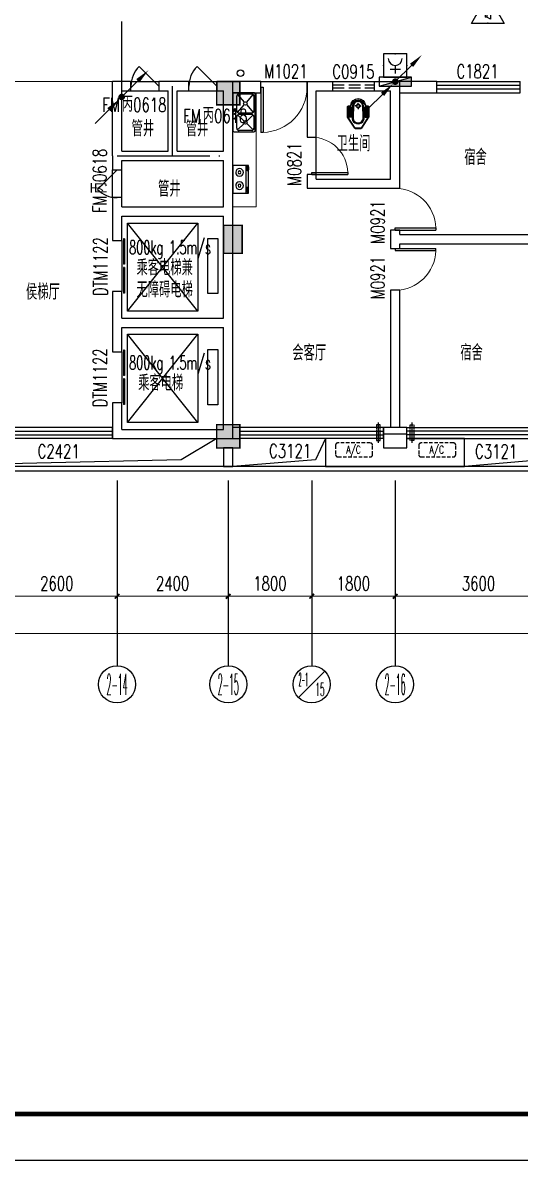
# Model space of a CAD drawing. Extents: x -9422388 to 15610651, y -1992469 to 953794.
# Drawn here: x -2724093 to -2713359, y -458212 to -433678 of the extents above; entities that cross this region are included whole.
import ezdxf
from ezdxf.enums import TextEntityAlignment as Align

# ---------------------------------------------------------------- set-up
doc = ezdxf.new("R2010")
doc.units = 0
doc.header["$LTSCALE"] = 1000
for name, pattern in [('( Hidden )', [0.375, 0.25, -0.125]), ('ACAD_ISO04W100', [30, 24, -3, 0, -3]), ('DASH', [0.35, 0.25, -0.1]), ('DOTE', [2.42, 2, -0.2, 0.02, -0.2])]:
    doc.linetypes.add(name, pattern=pattern)
for name, color, linetype in [('A-DOOR', 141, 'Continuous'), ('A-DOOR-IDEN', 7, 'Continuous'), ('A-ELEV-LIN-0.3', 30, 'Continuous'), ('A-ELEV-LIN-0.4', 40, 'Continuous'), ('A-FLOR-EVTR', 2, 'Continuous'), ('A-FLOR-HVAC', 4, 'Continuous'), ('A-FLOR-OTHER2-ON', 83, 'Continuous'), ('A-SECT-DOOR', 141, 'Continuous'), ('AXIS', 3, 'Continuous'), ('AXIS_TEXT', 7, 'Continuous'), ('C-KZ', 2, 'Continuous'), ('C-Z-HATCH', 253, 'Continuous'), ('COLUMN', 9, 'Continuous'), ('DOTE', 1, 'Continuous'), ('EQUIP-消防', 3, 'Continuous'), ('EQUIP_消火栓', 7, 'Continuous'), ('LWIRE', 4, 'Continuous'), ('PUB_TEXT', 7, 'Continuous'), ('PUB_TITLE', 4, 'Continuous'), ('WALL', 9, 'Continuous'), ('WINDOW', 4, 'Continuous'), ('WINDOW_TEXT', 7, 'Continuous'), ('WIRE-消防广播', 4, 'TG_BC'), ('厨具', 4, 'Continuous'), ('洁具', 253, 'Continuous')]:
    doc.layers.add(name, color=color, linetype=linetype)
doc.layers.add('建筑底图', color=8, linetype='Continuous', lineweight=5)
doc.styles.add('_TCH_AXIS', font='COMPLEX', dxfattribs={"bigfont": 'GBCBIG'})
doc.styles.add('_TCH_DIM', font='SIMPLEX', dxfattribs={"bigfont": 'GBCBIG'})
doc.styles.add('_TCH_DIM_T3', font='SIMPLEX', dxfattribs={"width": 0.705882, "bigfont": 'GBCBIG'})
doc.styles.add('_TCH_WINDOW', font='SIMPLEX', dxfattribs={"height": 3.5, "bigfont": 'GBCBIG'})
doc.styles.add('COMPLEX', font='COMPLEX')
doc.styles.get("Standard").update_dxf_attribs({"font": 'gbenor.shx', "bigfont": 'gbcbig.shx'})
doc.styles.add('TG_LINETYPE', font='SIMPLEX', dxfattribs={"width": 0.8, "height": 3.5, "bigfont": 'HZTXT'})
doc.linetypes.add('TG_BC', pattern='A,2,-0.85,["BC",TG_LINETYPE,S=0.1,R=0,X=-0.65,Y=-0.15],0', length=2.85)
doc.dimstyles.new('_TCH_ARCH&&100', dxfattribs={"dimtxt": 297.5, "dimasz": 100, "dimexe": 250, "dimexo": 300, "dimgap": 126.25, "dimtad": 1, "dimdec": 0, "dimzin": 0, "dimdsep": 46, "dimtxsty": '_TCH_DIM_T3', "dimblk": 'ARCHTICK', "dimcen": 0.09, "dimclrt": 7, "dimazin": 2, "dimtfac": 1, "dimtdec": 0, "dimtix": 1, "dimtmove": 2, "dimatfit": 3, "dimfxl": 0, "dimtolj": 1, "dimtzin": 0, "dimarcsym": 0})

# ---------------------------------------------------------------- blocks, each defined once
blk = doc.blocks.new('$plan$00002871')
at = {"layer": '洁具', "color": 0}
for p, q in [((-15, -490), (-67, -490)), ((0, -475), (0, -423)), ((15, -490), (67, -490)), ((0, -505), (0, -557))]:
    blk.add_line(p, q, dxfattribs=at)
for points in [[(159, -508, -0.88995), (-159, -508, 0.380538), (-179, -491), (-210, -491, -0.414214), (-230, -471), (-230, -258, -0.144595), (-227, -247), (-73, -9, -0.254383), (-56, 0), (56, 0, -0.254383), (73, -9), (227, -247, -0.144595), (230, -258), (230, -471, -0.414214), (210, -491), (179, -491, 0.380538)], [(120, -491), (130, -252, 1.134994), (-130, -252), (-120, -491, 0.992594)], [(105, -490), (115, -251, 1.141146), (-115, -251), (-105, -490, 0.994896)], [(100, -490), (110, -251, 1.143479), (-110, -251), (-100, -490, 0.995777)], [(-149, -264, 1), (-149, -252), (-207, -252, 1), (-207, -264)], [(-148, -287, 1), (-148, -275), (-207, -275, 1), (-207, -287)], [(-147, -307, 1), (-147, -295), (-207, -295, 1), (-207, -307)], [(-146, -330, 1), (-146, -319), (-207, -319, 1), (-207, -330)], [(-146, -352, 1), (-146, -341), (-207, -341, 1), (-207, -352)], [(-145, -376, 1), (-145, -364), (-207, -364, 1), (-207, -376)], [(-144, -399, 1), (-144, -388), (-207, -388, 1), (-207, -399)], [(-143, -423, 1), (-143, -411), (-207, -411, 1), (-207, -423)], [(-141, -444, 1), (-141, -432), (-207, -432, 1), (-207, -444)], [(-141, -464, 1), (-141, -453), (-207, -453, 1), (-207, -464)], [(-149, -263, 1), (-149, -253), (-207, -253, 1), (-207, -263)], [(-148, -286, 1), (-148, -276), (-207, -276, 1), (-207, -286)], [(-147, -306, 1), (-147, -296), (-207, -296, 1), (-207, -306)], [(-146, -329, 1), (-146, -320), (-207, -320, 1), (-207, -329)], [(-146, -351, 1), (-146, -342), (-207, -342, 1), (-207, -351)], [(-145, -375, 1), (-145, -365), (-207, -365, 1), (-207, -375)], [(-144, -398, 1), (-144, -389), (-207, -389, 1), (-207, -398)], [(-143, -422, 1), (-143, -412), (-207, -412, 1), (-207, -422)], [(-141, -443, 1), (-141, -433), (-207, -433, 1), (-207, -443)], [(-141, -463, 1), (-141, -454), (-207, -454, 1), (-207, -463)], [(141, -444, -1), (141, -432), (207, -432, -1), (207, -444)], [(141, -464, -1), (141, -453), (207, -453, -1), (207, -464)], [(141, -443, -1), (141, -433), (207, -433, -1), (207, -443)], [(141, -463, -1), (141, -454), (207, -454, -1), (207, -463)], [(143, -423, -1), (143, -411), (207, -411, -1), (207, -423)], [(144, -399, -1), (144, -388), (207, -388, -1), (207, -399)], [(143, -422, -1), (143, -412), (207, -412, -1), (207, -422)], [(145, -376, -1), (145, -364), (207, -364, -1), (207, -376)], [(144, -398, -1), (144, -389), (207, -389, -1), (207, -398)], [(146, -352, -1), (146, -341), (207, -341, -1), (207, -352)], [(145, -375, -1), (145, -365), (207, -365, -1), (207, -375)], [(146, -330, -1), (146, -319), (207, -319, -1), (207, -330)], [(146, -351, -1), (146, -342), (207, -342, -1), (207, -351)], [(148, -287, -1), (148, -275), (207, -275, -1), (207, -287)], [(147, -307, -1), (147, -295), (207, -295, -1), (207, -307)], [(146, -329, -1), (146, -320), (207, -320, -1), (207, -329)], [(148, -286, -1), (148, -276), (207, -276, -1), (207, -286)], [(147, -306, -1), (147, -296), (207, -296, -1), (207, -306)], [(149, -264, -1), (149, -252), (207, -252, -1), (207, -264)], [(149, -263, -1), (149, -253), (207, -253, -1), (207, -263)]]:
    blk.add_lwpolyline(points, format="xyb", close=True, dxfattribs=at)
blk.add_lwpolyline([(-149, -507, 0.380538), (-179, -481), (-210, -481, -0.414214), (-220, -471), (-220, -258, -0.144595), (-218, -253), (-64, -15, -0.254383), (-56, -10), (56, -10, -0.254383), (64, -15), (218, -253, -0.144595), (220, -258), (220, -471, -0.414214), (210, -481), (179, -481, 0.380538), (149, -507, 0.380538)], format="xyb", dxfattribs=at)
for radius in [40, 31.7]:
    blk.add_circle((0, -490), radius, dxfattribs=at)
blk.add_arc((0, -490), 150, 186.665, 353.335, dxfattribs=at)
blk = doc.blocks.new('KTWJ1')
at = {"layer": 'A-FLOR-HVAC', "color": 0, "linetype": '( Hidden )', "ltscale": 0.3}
blk.add_lwpolyline([(152982, -14209, 0.414214), (153032, -14259), (153732, -14259, 0.414214), (153782, -14209), (153782, -14009, 0.414214), (153732, -13959), (153032, -13959, 0.414214), (152982, -14009)], format="xyb", close=True, dxfattribs=at)
at = {"layer": 'A-FLOR-HVAC', "color": 0, "style": '_TCH_WINDOW', "width": 0.705882}
blk.add_text('A/C', height=170, dxfattribs=at).set_placement((153214, -14188))
blk = doc.blocks.new('KTB')
at = {"layer": 'A-SECT-DOOR', "color": 0}
blk.add_lwpolyline([(1055819, -403775), (1054569, -403775), (1054569, -404375), (1057569, -404375), (1057569, -403775), (1056319, -403775)], dxfattribs=at)
at = {"layer": 'A-FLOR-HVAC', "color": 8}
for p in [(901802, -389909), (903596, -389909)]:
    blk.add_blockref('KTWJ1', p, dxfattribs=at)
blk = doc.blocks.new('宿舍楼柱网1')
at = {"layer": 'C-Z-HATCH'}
h = blk.add_hatch(color=0, dxfattribs=at)
h.dxf.hatch_style = 1
h.paths.add_polyline_path([(639508, 145126), (640008, 145126), (640008, 144626), (639508, 144626)])
h = blk.add_hatch(color=0, dxfattribs=at)
h.dxf.hatch_style = 1
h.paths.add_polyline_path([(639658, 142026), (640058, 142026), (640058, 141426), (639658, 141426)])
h = blk.add_hatch(color=0, dxfattribs=at)
h.dxf.hatch_style = 1
h.paths.add_polyline_path([(639508, 137726), (640008, 137726), (640008, 137226), (639508, 137226)])
at = {"layer": 'C-KZ', "color": 0, "const_width": 30}
for points in [[(639508, 145126), (640008, 145126), (640008, 144626), (639508, 144626)], [(639658, 142026), (640058, 142026), (640058, 141426), (639658, 141426)], [(639508, 137726), (640008, 137726), (640008, 137226), (639508, 137226)]]:
    blk.add_lwpolyline(points, close=True, dxfattribs=at)
blk = doc.blocks.new('A$C0CF77FE4')
at = {"layer": 'A-FLOR-OTHER2-ON', "color": 0, "linetype": 'ACAD_ISO04W100', "ltscale": 5}
blk.add_line((40, 440), (40, 0), dxfattribs=at)
at = {"layer": 'A-FLOR-OTHER2-ON', "color": 0, "linetype": 'DASH', "ltscale": 0.1}
blk.add_lwpolyline([(0, 390), (80, 390), (80, 50), (0, 50)], close=True, dxfattribs=at)
blk = doc.blocks.new('_ArchTick')
at = {"color": 0, "linetype": 'ByBlock', "const_width": 0.4}
blk.add_lwpolyline([(-0.5, -0.5), (0.5, 0.5)], dxfattribs=at)
blk = doc.blocks.new('*D819')
at = {"layer": 'AXIS', "color": 0, "lineweight": -2, "transparency": 16777216}
for p, q in [((1755830, -404975), (1755830, -408225)), ((1822630, -404975), (1822630, -408225)), ((1755830, -407975), (1822630, -407975))]:
    blk.add_line(p, q, dxfattribs=at)
at = {"layer": 'Defpoints', "color": 0, "transparency": 16777216}
for p in [(1755830, -404675), (1822630, -404675), (1822630, -407975)]:
    blk.add_point(p, dxfattribs=at)
at = {"layer": 'AXIS', "color": 0, "lineweight": -2, "transparency": 16777216, "xscale": 100, "yscale": 100, "zscale": 100, "rotation": 180}
blk.add_blockref('_ArchTick', (1755830, -407975), dxfattribs=at)
at = {"layer": 'AXIS', "color": 0, "lineweight": -2, "transparency": 16777216, "xscale": 100, "yscale": 100, "zscale": 100}
blk.add_blockref('_ArchTick', (1822630, -407975), dxfattribs=at)
at = {"layer": 'AXIS', "color": 7, "transparency": 16777216, "insert": (1789230, -407700), "char_height": 297.5, "attachment_point": 5, "style": '_TCH_DIM_T3'}
blk.add_mtext('\\A1;66800', dxfattribs=at)
blk = doc.blocks.new('*D832')
at = {"layer": 'AXIS', "color": 0, "lineweight": -2, "transparency": 16777216}
for p, q in [((1802330, -404975), (1802330, -407425)), ((1804930, -404975), (1804930, -407425)), ((1802330, -407175), (1804930, -407175))]:
    blk.add_line(p, q, dxfattribs=at)
at = {"layer": 'Defpoints', "color": 0, "transparency": 16777216}
for p in [(1802330, -404675), (1804930, -404675), (1804930, -407175)]:
    blk.add_point(p, dxfattribs=at)
at = {"layer": 'AXIS', "color": 0, "lineweight": -2, "transparency": 16777216, "xscale": 100, "yscale": 100, "zscale": 100, "rotation": 180}
blk.add_blockref('_ArchTick', (1802330, -407175), dxfattribs=at)
at = {"layer": 'AXIS', "color": 0, "lineweight": -2, "transparency": 16777216, "xscale": 100, "yscale": 100, "zscale": 100}
blk.add_blockref('_ArchTick', (1804930, -407175), dxfattribs=at)
at = {"layer": 'AXIS', "color": 7, "transparency": 16777216, "insert": (1803630, -406900), "char_height": 297.5, "attachment_point": 5, "style": '_TCH_DIM_T3'}
blk.add_mtext('\\A1;2600', dxfattribs=at)
blk = doc.blocks.new('*D833')
at = {"layer": 'AXIS', "color": 0, "lineweight": -2, "transparency": 16777216}
for p, q in [((1804930, -404975), (1804930, -407425)), ((1807330, -404975), (1807330, -407425)), ((1804930, -407175), (1807330, -407175))]:
    blk.add_line(p, q, dxfattribs=at)
at = {"layer": 'Defpoints', "color": 0, "transparency": 16777216}
for p in [(1804930, -404675), (1807330, -404675), (1807330, -407175)]:
    blk.add_point(p, dxfattribs=at)
at = {"layer": 'AXIS', "color": 0, "lineweight": -2, "transparency": 16777216, "xscale": 100, "yscale": 100, "zscale": 100, "rotation": 180}
blk.add_blockref('_ArchTick', (1804930, -407175), dxfattribs=at)
at = {"layer": 'AXIS', "color": 0, "lineweight": -2, "transparency": 16777216, "xscale": 100, "yscale": 100, "zscale": 100}
blk.add_blockref('_ArchTick', (1807330, -407175), dxfattribs=at)
at = {"layer": 'AXIS', "color": 7, "transparency": 16777216, "insert": (1806130, -406900), "char_height": 297.5, "attachment_point": 5, "style": '_TCH_DIM_T3'}
blk.add_mtext('\\A1;2400', dxfattribs=at)
blk = doc.blocks.new('*D834')
at = {"layer": 'AXIS', "color": 0, "lineweight": -2, "transparency": 16777216}
for p, q in [((1807330, -404975), (1807330, -407425)), ((1809130, -404975), (1809130, -407425)), ((1807330, -407175), (1809130, -407175))]:
    blk.add_line(p, q, dxfattribs=at)
at = {"layer": 'Defpoints', "color": 0, "transparency": 16777216}
for p in [(1807330, -404675), (1809130, -404675), (1809130, -407175)]:
    blk.add_point(p, dxfattribs=at)
at = {"layer": 'AXIS', "color": 0, "lineweight": -2, "transparency": 16777216, "xscale": 100, "yscale": 100, "zscale": 100, "rotation": 180}
blk.add_blockref('_ArchTick', (1807330, -407175), dxfattribs=at)
at = {"layer": 'AXIS', "color": 0, "lineweight": -2, "transparency": 16777216, "xscale": 100, "yscale": 100, "zscale": 100}
blk.add_blockref('_ArchTick', (1809130, -407175), dxfattribs=at)
at = {"layer": 'AXIS', "color": 7, "transparency": 16777216, "insert": (1808230, -406900), "char_height": 297.5, "attachment_point": 5, "style": '_TCH_DIM_T3'}
blk.add_mtext('\\A1;1800', dxfattribs=at)
blk = doc.blocks.new('*D835')
at = {"layer": 'AXIS', "color": 0, "lineweight": -2, "transparency": 16777216}
for p, q in [((1809130, -404975), (1809130, -407425)), ((1810930, -404975), (1810930, -407425)), ((1809130, -407175), (1810930, -407175))]:
    blk.add_line(p, q, dxfattribs=at)
at = {"layer": 'Defpoints', "color": 0, "transparency": 16777216}
for p in [(1809130, -404675), (1810930, -404675), (1810930, -407175)]:
    blk.add_point(p, dxfattribs=at)
at = {"layer": 'AXIS', "color": 0, "lineweight": -2, "transparency": 16777216, "xscale": 100, "yscale": 100, "zscale": 100, "rotation": 180}
blk.add_blockref('_ArchTick', (1809130, -407175), dxfattribs=at)
at = {"layer": 'AXIS', "color": 0, "lineweight": -2, "transparency": 16777216, "xscale": 100, "yscale": 100, "zscale": 100}
blk.add_blockref('_ArchTick', (1810930, -407175), dxfattribs=at)
at = {"layer": 'AXIS', "color": 7, "transparency": 16777216, "insert": (1810030, -406900), "char_height": 297.5, "attachment_point": 5, "style": '_TCH_DIM_T3'}
blk.add_mtext('\\A1;1800', dxfattribs=at)
blk = doc.blocks.new('*D836')
at = {"layer": 'AXIS', "color": 0, "lineweight": -2, "transparency": 16777216}
for p, q in [((1810930, -404975), (1810930, -407425)), ((1814530, -404975), (1814530, -407425)), ((1810930, -407175), (1814530, -407175))]:
    blk.add_line(p, q, dxfattribs=at)
at = {"layer": 'Defpoints', "color": 0, "transparency": 16777216}
for p in [(1810930, -404675), (1814530, -404675), (1814530, -407175)]:
    blk.add_point(p, dxfattribs=at)
at = {"layer": 'AXIS', "color": 0, "lineweight": -2, "transparency": 16777216, "xscale": 100, "yscale": 100, "zscale": 100, "rotation": 180}
blk.add_blockref('_ArchTick', (1810930, -407175), dxfattribs=at)
at = {"layer": 'AXIS', "color": 0, "lineweight": -2, "transparency": 16777216, "xscale": 100, "yscale": 100, "zscale": 100}
blk.add_blockref('_ArchTick', (1814530, -407175), dxfattribs=at)
at = {"layer": 'AXIS', "color": 7, "transparency": 16777216, "insert": (1812730, -406900), "char_height": 297.5, "attachment_point": 5, "style": '_TCH_DIM_T3'}
blk.add_mtext('\\A1;3600', dxfattribs=at)
blk = doc.blocks.new('$DorLib2D$00000001')
at = {"color": 0}
for p, q in [((0.45, 0.975), (0.5, 0.975)), ((0.45, 0), (0.45, 0.975)), ((0.5, 0), (0.5, 0.975)), ((0.5, 0), (0.45, 0))]:
    blk.add_line(p, q, dxfattribs=at)
at = {"color": 0, "lineweight": 13}
blk.add_arc((0.475, 0), 0.975, 91.4693, 180, dxfattribs=at)
blk = doc.blocks.new('$plan$00002777')
at = {"layer": '厨具', "color": 0}
for p, q in [((-300, -284), (300, -284)), ((-267, -307), (-267, -318)), ((-257, -316), (-257, -333)), ((-192, -316), (-257, -316)), ((-257, -333), (-192, -333)), ((-192, -333), (-192, -316)), ((-176, -308), (-176, -318)), ((192, -308), (192, -318)), ((208, -316), (273, -316)), ((208, -333), (208, -316)), ((273, -333), (208, -333)), ((273, -316), (273, -333)), ((284, -307), (284, -318))]:
    blk.add_line(p, q, dxfattribs=at)
blk.add_lwpolyline([(300, 0), (-300, 0), (-300, -340), (300, -340)], close=True, dxfattribs=at)
for points in [[(-176, -308, 0.259034), (-178, -304, 0.076276), (-189, -299, 0.036515), (-203, -297, 0.026615), (-221, -296, 0.026615), (-240, -297, 0.036515), (-254, -299, 0.076276), (-265, -304, 0.259034), (-267, -308, 0.078462), (-267, -309, 0.056762)], [(-176, -318, 0.259034), (-178, -315, 0.076276), (-189, -310, 0.036515), (-203, -307, 0.026615), (-221, -306, 0.026615), (-240, -307, 0.036515), (-254, -310, 0.076276), (-265, -315, 0.259034), (-267, -318, 0.259034), (-265, -322, 0.056762), (-257, -326, 0.036515)], [(-192, -327, 0.008736), (-189, -327, 0.076276), (-178, -322, 0.259034), (-176, -318, 0.259034)], [(192, -308, -0.259034), (194, -304, -0.076276), (205, -299, -0.036515), (219, -297, -0.026615), (238, -296, -0.026615), (257, -297, -0.036515), (270, -299, -0.076276), (282, -304, -0.259034), (284, -308, -0.078462), (283, -309, -0.056762)], [(192, -318, -0.259034), (194, -315, -0.076276), (205, -310, -0.036515), (219, -307, -0.026615), (238, -306, -0.026615), (257, -307, -0.036515), (270, -310, -0.076276), (282, -315, -0.259034), (284, -318, -0.259034), (282, -322, -0.056762), (273, -326, -0.036515)], [(208, -327, -0.008736), (205, -327, -0.076276), (194, -322, -0.259034), (192, -318, -0.259034)]]:
    blk.add_lwpolyline(points, format="xyb", dxfattribs=at)
for centre, radius, start, end in [((-135, -143), 82.5, 0.964, 0), ((-135, -143), 31.6, 0.6532, 0), ((151, -143), 82.5, 180, 179.036), ((151, -143), 31.6, 180, 179.3468)]:
    blk.add_arc(centre, radius, start, end, dxfattribs=at)
blk = doc.blocks.new('$plan$00002763')
at = {"layer": '洁具', "color": 0}
for p, q in [((-395, -405), (-395, -132)), ((-381, -98), (-246, -241)), ((-345, -82), (-95, -82)), ((-59, -98), (-194, -241)), ((-45, -132), (-45, -405)), ((-20, -405), (-20, -132)), ((-6, -98), (161, -241)), ((30, -82), (345, -82)), ((381, -98), (214, -241)), ((395, -132), (395, -405)), ((-246, -297), (-381, -440)), ((-95, -455), (-345, -455)), ((-194, -297), (-59, -440)), ((161, -297), (-6, -440)), ((345, -455), (30, -455)), ((214, -297), (381, -440))]:
    blk.add_line(p, q, dxfattribs=at)
blk.add_lwpolyline([(-420, -25), (-420, -455, 0.200464), (-413, -473, 0.197353), (-395, -480), (395, -480, 0.19737), (413, -473, 0.200447), (420, -455), (420, -25, 0.200464), (413, -7, 0.197353), (395, 0), (-395, 0, 0.19737), (-413, -7, 0.200447), (-420, -25)], format="xyb", close=True, dxfattribs=at)
for centre, major_axis, start_param, end_param in [((-345, -132), (-50, 0), -1.570796, 0), ((-220, -269), (-38.6, 0), 3.141593, 9.424778), ((-136, -48), (-14.2, 0), 3.141593, 9.424778), ((-95, -132), (-50, 0), 3.141593, 4.712389), ((-36, -48), (-15.1, 0), 3.141593, 9.424778), ((30, -132), (-50, 0), -1.570796, 0), ((64, -48), (-14.2, 0), 3.141593, 9.424778), ((188, -269), (-38.6, 0), 3.141593, 9.424778), ((345, -132), (-50, 0), 3.141593, 4.712389), ((-345, -405), (50, 0), 3.141593, 4.712389), ((-95, -405), (50, 0), 4.712389, 6.283185), ((30, -405), (50, 0), 3.141593, 4.712389), ((345, -405), (50, 0), 4.712389, 6.283185)]:
    blk.add_ellipse(centre, major_axis=major_axis, ratio=0.9938, start_param=start_param, end_param=end_param, dxfattribs=at)
blk = doc.blocks.new('$DORLIB2D$00000127')
at = {"color": 0}
for points in [[(-0.533, 0.795), (-0.533, 0.69)], [(-0.033, 0.795), (-0.533, 0.795)], [(-0.033, 0.69), (-0.533, 0.69)], [(-0.033, 0.795), (-0.033, 0.69)], [(0.533, 0.795), (0.033, 0.795)], [(0.033, 0.795), (0.033, 0.69)], [(0.533, 0.69), (0.033, 0.69)], [(0.533, 0.795), (0.533, 0.69)], [(0.5, 0.5), (-0.5, 0.5)]]:
    blk.add_lwpolyline(points, dxfattribs=at)
blk = doc.blocks.new('$TCHSYS$WIN2D')
at = {"color": 0}
for p, q in [((-0.5, 0.5), (0.5, 0.5)), ((-0.5, 0.5), (-0.5, -0.5)), ((0.5, 0.5), (0.5, -0.5)), ((0.5, 0.1667), (-0.5, 0.1667)), ((0.5, -0.1667), (-0.5, -0.1667)), ((-0.5, -0.5), (0.5, -0.5))]:
    blk.add_line(p, q, dxfattribs=at)
blk = doc.blocks.new('$WINLIB2D$00000001')
at = {"color": 0}
for points in [[(-0.5, 0.5), (-0.5, -0.5)], [(-0.5, 0.5), (0.5, 0.5)], [(0.5, -0.5), (0.5, 0.5)], [(0.5, 0.167), (-0.5, 0.167)], [(0.5, -0.167), (-0.5, -0.167)], [(-0.5, -0.5), (0.5, -0.5)]]:
    blk.add_lwpolyline(points, dxfattribs=at)
blk = doc.blocks.new('$DorLib2D$00000114')
at = {"color": 0}
blk.add_line((0.5, 0), (-0.207, 0.707), dxfattribs=at)
blk.add_arc((0.5, 0), 1, 135, 180, dxfattribs=at)
blk = doc.blocks.new('_AXISO')
at = {"color": 0}
blk.add_circle((0, 0), 0.5, dxfattribs=at)
at = {"layer": 'AXIS_TEXT', "color": 0, "style": 'COMPLEX', "width": 1.041667}
blk.add_attdef('A', text='', height=0.56, dxfattribs=at).set_placement((-0.25, -0.28), (0.25, -0.28), align=Align.FIT)
blk = doc.blocks.new('$equip$00002656')
for p, q in [((-0.5, 1), (-0.5, 0)), ((0.5, 1), (-0.5, 1)), ((0.5, 0), (0.5, 1)), ((0, 0.5), (0, 0.15)), ((-0.5, 0), (0.5, 0)), ((-0.219, 0.331), (0.222, 0.331))]:
    blk.add_line(p, q)
at = {"const_width": 0.04}
blk.add_lwpolyline([(-0.5, 1), (0.5, 1), (0.5, 0), (-0.5, 0), (-0.5, 1), (0.5, 1)], dxfattribs=at)
blk.add_arc((0, 0.8), 0.3, 180, 0)
for p in [(0, 1), (-0.5, 0.5), (0.5, 0.5), (0, 0)]:
    blk.add_point(p)
at = {"color": 7, "flags": 1}
for tag, height, p in [('B', 0.4, (0.762, 0.292)), ('A', 0.00002, (0, 0))]:
    blk.add_attdef(tag, text='', height=height, dxfattribs=at).set_placement(p, align=Align.MIDDLE_CENTER)
blk = doc.blocks.new('$TelecSys$00000079')
for p, q in [((0.7, 0.7), (0, 0)), ((0.104, 0.104), (0.104, 0.104)), ((-0.104, -0.104), (-0.104, -0.104))]:
    blk.add_line(p, q)
at = {"const_width": 0.142}
blk.add_lwpolyline([(-0.071, 0, 1), (0.071, 0, 1)], format="xyb", close=True, dxfattribs=at)
blk.add_solid([(0.63, 0.77), (0.77, 0.63), (1.15, 1.15)])
at = {"width": 0.8, "flags": 9}
blk.add_attdef('A', (0, 0), '', height=0.00002, dxfattribs=at)
blk = doc.blocks.new('$TelecSys$00000081')
for p, q in [((0.104, 0.104), (0.104, 0.104)), ((-0.104, -0.104), (-0.104, -0.104)), ((-1.15, -1.15), (-0.55, -0.55))]:
    blk.add_line(p, q)
at = {"const_width": 0.142}
blk.add_lwpolyline([(0.071, 0, 1), (-0.071, 0, 1)], format="xyb", close=True, dxfattribs=at)
blk.add_solid([(-0.62, -0.48), (-0.48, -0.62), (-0.1, -0.1)])
at = {"width": 0.8, "flags": 9}
blk.add_attdef('A', (0, 0), '', height=0.00002, rotation=180, dxfattribs=at)
blk = doc.blocks.new('$equip$00002677')
for p, q in [((-0.3, 0.699), (-0.703, 0)), ((0.3, 0.699), (-0.3, 0.699)), ((-0.036, 0.421), (0.118, 0.503)), ((0.118, 0.503), (0.118, 0.173)), ((0.703, 0), (0.3, 0.699)), ((-0.703, 0), (0.703, 0)), ((-0.117, 0.421), (-0.117, 0.26)), ((-0.117, 0.421), (-0.036, 0.421)), ((-0.036, 0.26), (-0.117, 0.26)), ((-0.036, 0.421), (-0.036, 0.26)), ((0.118, 0.173), (-0.036, 0.26))]:
    blk.add_line(p, q)
at = {"const_width": 0.04}
blk.add_lwpolyline([(-0.3, 0.699), (0.3, 0.699), (0.703, 0), (-0.703, 0), (-0.3, 0.699), (0.3, 0.699)], dxfattribs=at)
blk.add_lwpolyline([(-0.3, 0.699), (0.3, 0.699), (0.703, 0), (-0.703, 0), (-0.3, 0.699), (0.3, 0.699)], dxfattribs=at)
for p in [(0, 0.699), (-0.501, 0.349), (0, 0), (0.502, 0.349)]:
    blk.add_point(p)
at = {"color": 7, "flags": 1}
for tag, height, p in [('B', 0.4, (0.961, 0.299)), ('A', 0.00002, (0, 0))]:
    blk.add_attdef(tag, text='', height=height, dxfattribs=at).set_placement(p, align=Align.MIDDLE_CENTER)
blk = doc.blocks.new('$TwtSys$00000434')
at = {"color": 0}
for p, q in [((-0.5, 0.5), (-0.5, -0.5)), ((-0.5, -0.5), (0.5, 0.5)), ((0.5, 0.5), (-0.5, 0.5)), ((0.5, -0.5), (0.5, 0.5)), ((-0.5, -0.5), (0.5, -0.5))]:
    blk.add_line(p, q, dxfattribs=at)
blk.add_solid([(0.5, -0.5), (0.5, 0.5), (-0.5, -0.5)], dxfattribs=at)
blk = doc.blocks.new('3333')
at = {"color": 8}
blk.add_lwpolyline([(1799230.2, -396074.7), (1804830.2, -396074.7)], dxfattribs=at)
blk.add_lwpolyline([(1807430.2, -396314.7), (1807930.2, -396314.7), (1807930.2, -398774.7), (1807430.2, -398774.7)], close=True, dxfattribs=at)
at = {"layer": 'A-ELEV-LIN-0.3', "color": 8}
for points in [[(1805200.1, -378228), (1805200.1, -378228, -0.4142136), (1805421.4, -377263.1), (1812369.5, -372908.3, -0.4142136), (1814437.1, -373382.6), (1827707.3, -394555, -0.2728148), (1827748.7, -396077.9), (1823530, -403701.1, -0.2728148), (1822217.5, -404474.7), (1756630.2, -404474.7, -0.4142134), (1755030.2, -402874.7), (1755030.2, -394774.7, -0.4142137), (1755730.2, -394074.7), (1755730.2, -394074.7)], [(1805284.8, -378174.9), (1805284.8, -378174.9, -0.4142136), (1805474.5, -377347.8), (1812422.6, -372993, -0.4142136), (1814352.3, -373435.7), (1827622.6, -394608.1, -0.2728148), (1827661.2, -396029.5), (1823442.5, -403652.6, -0.2728148), (1822217.5, -404374.7), (1799230.2, -404374.7)]]:
    blk.add_lwpolyline(points, format="xyb", dxfattribs=at)
blk.add_lwpolyline([(1807230.2, -404374.7), (1807430.2, -404374.7), (1807430.2, -403974.7), (1807230.2, -403974.7)], close=True, dxfattribs=at)
at = {"layer": 'A-ELEV-LIN-0.4', "color": 8}
for points in [[(1807080.2, -403774.7), (1806313, -404229.5), (1800080.2, -404374.7)], [(1809430.2, -403774.7), (1809212.7, -404229.5), (1807430.2, -404374.7)], [(1814280.2, -403774.7), (1814099, -404229.5), (1812430.2, -404374.7)]]:
    blk.add_lwpolyline(points, dxfattribs=at)
blk.add_circle((1807593, -395893.3), 70, dxfattribs=at)
at = {"layer": 'A-FLOR-EVTR', "color": 8, "ltscale": 0.5}
for p, q in [((1805155.2, -401024.7), (1805155.2, -399124.7)), ((1805155.2, -399124.7), (1806675.2, -399124.7)), ((1806675.2, -401024.7), (1805155.2, -399124.7)), ((1805155.2, -401024.7), (1806675.2, -399124.7)), ((1806675.2, -399124.7), (1806675.2, -401024.7)), ((1806890.2, -400644.7), (1806890.2, -399454.7)), ((1806890.2, -399454.7), (1807105.2, -399454.7)), ((1807105.2, -399454.7), (1807105.2, -400644.7)), ((1807105.2, -400644.7), (1806890.2, -400644.7)), ((1806675.2, -401024.7), (1805155.2, -401024.7)), ((1805155.2, -403424.7), (1805155.2, -401524.7)), ((1805155.2, -401524.7), (1806675.2, -401524.7)), ((1806675.2, -403424.7), (1805155.2, -401524.7)), ((1805155.2, -403424.7), (1806675.2, -401524.7)), ((1806675.2, -401524.7), (1806675.2, -403424.7)), ((1806890.2, -403044.7), (1806890.2, -401854.7)), ((1806890.2, -401854.7), (1807105.2, -401854.7)), ((1807105.2, -401854.7), (1807105.2, -403044.7)), ((1807105.2, -403044.7), (1806890.2, -403044.7)), ((1806675.2, -403424.7), (1805155.2, -403424.7))]:
    blk.add_line(p, q, dxfattribs=at)
at = {"layer": 'AXIS', "color": 8}
for p, q in [((1804930.2, -404674.7), (1804930.2, -408674.7)), ((1807330.2, -404674.7), (1807330.2, -408674.7)), ((1809130.2, -404674.7), (1809130.2, -408674.7)), ((1810930.2, -404674.7), (1810930.2, -408674.7)), ((1808847.4, -409357.6), (1809413, -408791.9))]:
    blk.add_line(p, q, dxfattribs=at)
blk.add_circle((1809130.2, -409074.7), 400, dxfattribs=at)
at = {"layer": 'COLUMN', "color": 8}
for p, q in [((1811180.2, -403674.7), (1810680.2, -403674.7)), ((1810680.2, -403674.7), (1810680.2, -403974.7)), ((1811180.2, -403974.7), (1811180.2, -403674.7)), ((1810680.2, -403974.7), (1811180.2, -403974.7))]:
    blk.add_line(p, q, dxfattribs=at)
at = {"layer": 'DOTE', "color": 8, "linetype": 'DOTE'}
for points in [[(1806130.2, -397674.7), (1806130.2, -396174.7)], [(1804930.2, -397674.7), (1807330.2, -397674.7)]]:
    blk.add_lwpolyline(points, dxfattribs=at)
at = {"layer": 'WALL', "color": 8}
for p, q in [((1805230.2, -396074.7), (1804830.2, -396074.7)), ((1804830.2, -397674.7), (1804830.2, -396074.7)), ((1805230.2, -396274.7), (1805230.2, -396074.7)), ((1806130.2, -396074.7), (1805830.2, -396074.7)), ((1805830.2, -396074.7), (1805830.2, -396274.7)), ((1806480.2, -396074.7), (1806130.2, -396074.7)), ((1806480.2, -396274.7), (1806480.2, -396074.7)), ((1807430.2, -396074.7), (1807080.2, -396074.7)), ((1807080.2, -396074.7), (1807080.2, -396274.7)), ((1808030.2, -396074.7), (1807430.2, -396074.7)), ((1807430.2, -397674.7), (1807430.2, -396074.7)), ((1808030.2, -396314.7), (1808030.2, -396074.7)), ((1809030.2, -396314.7), (1809030.2, -396074.7)), ((1809030.2, -396074.7), (1809030.2, -397274.7)), ((1809030.2, -396074.7), (1811030.2, -396074.7)), ((1811030.2, -398274.7), (1811030.2, -396074.7)), ((1811830.2, -396074.7), (1811030.2, -396074.7)), ((1811830.2, -396314.7), (1811830.2, -396074.7)), ((1805030.2, -396274.7), (1805230.2, -396274.7)), ((1805030.2, -397574.7), (1805030.2, -396274.7)), ((1805830.2, -396274.7), (1806030.2, -396274.7)), ((1806030.2, -397574.7), (1806030.2, -396274.7)), ((1806230.2, -397574.7), (1806230.2, -396274.7)), ((1806230.2, -396274.7), (1806480.2, -396274.7)), ((1807080.2, -396274.7), (1807230.2, -396274.7)), ((1807230.2, -397574.7), (1807230.2, -396274.7)), ((1807430.2, -396314.7), (1808030.2, -396314.7)), ((1809230.2, -397274.7), (1809230.2, -396274.7)), ((1809230.2, -396274.7), (1810830.2, -396274.7)), ((1810830.2, -398174.7), (1810830.2, -396274.7)), ((1811030.2, -396314.7), (1811830.2, -396314.7)), ((1809030.2, -397274.7), (1809230.2, -397274.7)), ((1804830.2, -397674.7), (1804830.2, -397974.7)), ((1805030.2, -397574.7), (1806030.2, -397574.7)), ((1806230.2, -397574.7), (1807230.2, -397574.7)), ((1807430.2, -398874.7), (1807430.2, -397674.7)), ((1805030.2, -397974.7), (1805030.2, -397774.7)), ((1805030.2, -397774.7), (1806130.2, -397774.7)), ((1806130.2, -397774.7), (1807230.2, -397774.7)), ((1807230.2, -398774.7), (1807230.2, -397774.7)), ((1804830.2, -397974.7), (1805030.2, -397974.7)), ((1809230.2, -398074.7), (1809030.2, -398074.7)), ((1809030.2, -398074.7), (1809030.2, -398374.7)), ((1809230.2, -398174.7), (1809230.2, -398074.7)), ((1809230.2, -398174.7), (1810830.2, -398174.7)), ((1809030.2, -398374.7), (1810830.2, -398374.7)), ((1810830.2, -398374.7), (1811030.2, -398374.7)), ((1811030.2, -398374.7), (1811030.2, -398274.7)), ((1805030.2, -398574.7), (1804830.2, -398574.7)), ((1804830.2, -398574.7), (1804830.2, -398874.7)), ((1805030.2, -398774.7), (1805030.2, -398574.7)), ((1804830.2, -398874.7), (1804830.2, -399499.7)), ((1805030.2, -398774.7), (1807230.2, -398774.7)), ((1807430.2, -401274.7), (1807430.2, -398874.7)), ((1805030.2, -399499.7), (1805030.2, -398974.7)), ((1805030.2, -398974.7), (1807230.2, -398974.7)), ((1807230.2, -401174.7), (1807230.2, -398974.7)), ((1811030.2, -399274.7), (1810830.2, -399274.7)), ((1810830.2, -399274.7), (1810830.2, -399474.7)), ((1811030.2, -399374.7), (1811030.2, -399274.7)), ((1811030.2, -399374.7), (1814430.2, -399374.7)), ((1804830.2, -399499.7), (1805030.2, -399499.7)), ((1810830.2, -399474.7), (1810830.2, -399674.7)), ((1811030.2, -399574.7), (1814430.2, -399574.7)), ((1811030.2, -399674.7), (1811030.2, -399574.7)), ((1810830.2, -399674.7), (1811030.2, -399674.7)), ((1805030.2, -400599.7), (1804830.2, -400599.7)), ((1804830.2, -400599.7), (1804830.2, -401274.7)), ((1805030.2, -401174.7), (1805030.2, -400599.7)), ((1811030.2, -400574.7), (1810830.2, -400574.7)), ((1810830.2, -400574.7), (1810830.2, -403534.7)), ((1811030.2, -403534.7), (1811030.2, -400574.7)), ((1804830.2, -401274.7), (1804830.2, -401899.7)), ((1805030.2, -401174.7), (1807230.2, -401174.7)), ((1805030.2, -401899.7), (1805030.2, -401374.7)), ((1805030.2, -401374.7), (1807230.2, -401374.7)), ((1807230.2, -403574.7), (1807230.2, -401374.7)), ((1807430.2, -403774.7), (1807430.2, -401274.7)), ((1804830.2, -401899.7), (1805030.2, -401899.7)), ((1805030.2, -402999.7), (1804830.2, -402999.7)), ((1804830.2, -402999.7), (1804830.2, -403534.7)), ((1805030.2, -403574.7), (1805030.2, -402999.7)), ((1804830.2, -403534.7), (1804830.2, -403774.7)), ((1805030.2, -403574.7), (1807230.2, -403574.7)), ((1807580.2, -403534.7), (1807430.2, -403534.7)), ((1807580.2, -403774.7), (1807580.2, -403534.7)), ((1810930.2, -403534.7), (1810680.2, -403534.7)), ((1810680.2, -403534.7), (1810680.2, -403674.7)), ((1811180.2, -403534.7), (1810930.2, -403534.7)), ((1811180.2, -403674.7), (1811180.2, -403534.7)), ((1804830.2, -403774.7), (1804930.2, -403774.7)), ((1804930.2, -403774.7), (1807430.2, -403774.7)), ((1807430.2, -403774.7), (1807580.2, -403774.7))]:
    blk.add_line(p, q, dxfattribs=at)
at = {"layer": 'WINDOW', "color": 8}
for p, q in [((1805230.2, -396074.7), (1805830.2, -396074.7)), ((1806480.2, -396074.7), (1807080.2, -396074.7)), ((1808030.2, -396074.7), (1809030.2, -396074.7)), ((1805230.2, -396274.7), (1805830.2, -396274.7)), ((1806480.2, -396274.7), (1807080.2, -396274.7)), ((1809230.2, -398074.7), (1809230.2, -397274.7)), ((1804830.2, -398574.7), (1804830.2, -397974.7)), ((1805030.2, -398574.7), (1805030.2, -397974.7))]:
    blk.add_line(p, q, dxfattribs=at)
at = {"layer": 'WINDOW', "color": 8, "linetype": 'DASH'}
for p, q in [((1809580.2, -396074.7, 900), (1809580.2, -396274.7, 900)), ((1809580.2, -396141.4, 900), (1810480.2, -396141.4, 900)), ((1809580.2, -396208.1, 900), (1810480.2, -396208.1, 900)), ((1810480.2, -396074.7, 900), (1810480.2, -396274.7, 900))]:
    blk.add_line(p, q, dxfattribs=at)
at = {"color": 8}
blk.add_blockref('宿舍楼柱网1', (1167572.3, -541201.1), dxfattribs=at)
at = {"color": 8, "rotation": 180}
blk.add_blockref('$plan$00002871', (1810131.5, -397089.8), dxfattribs=at)
at = {"layer": 'A-DOOR', "color": 8}
ref = blk.add_blockref('$DORLIB2D$00000127', (1804930.2, -400049.7), dxfattribs=dict(at, xscale=1100, yscale=-200, zscale=200, rotation=89.99999999999444))
ref.add_attrib('A', 'DTM1122', (1804723.2, -400696.4), dxfattribs={"layer": 'A-DOOR-IDEN', "color": 8, "height": 297.5, "rotation": 90, "style": '_TCH_WINDOW', "width": 0.705882})
ref = blk.add_blockref('$DORLIB2D$00000127', (1804930.2, -402449.7), dxfattribs=dict(at, xscale=1100, yscale=-200, zscale=200, rotation=89.99999999999166))
ref.add_attrib('A', 'DTM1122', (1804713.5, -403096.5), dxfattribs={"layer": 'A-DOOR-IDEN', "color": 8, "height": 297.5, "rotation": 90, "style": '_TCH_WINDOW', "width": 0.705882})
at = {"layer": 'A-FLOR-OTHER2-ON', "color": 8, "linetype": 'DASH', "xscale": -1}
blk.add_blockref('A$C0CF77FE4', (1810606.3, -403867.7), dxfattribs=at)
at = {"layer": 'A-FLOR-OTHER2-ON', "color": 8, "linetype": 'DASH'}
blk.add_blockref('A$C0CF77FE4', (1811254, -403867.7), dxfattribs=at)
at = {"layer": 'A-SECT-DOOR', "color": 8}
blk.add_blockref('KTB', (754861, 0), dxfattribs=at)
at = {"layer": 'AXIS', "color": 8}
ref = blk.add_blockref('_AXISO', (1804930.2, -409074.7), dxfattribs=dict(at, xscale=800, yscale=800, zscale=800))
ref.add_attrib('A', '2-14', dxfattribs={"layer": 'AXIS_TEXT', "color": 8, "height": 452.55, "style": '_TCH_AXIS', "width": 0.272727}).set_placement((1804703.9, -409301), (1805156.5, -409301), align=Align.FIT)
ref = blk.add_blockref('_AXISO', (1807330.2, -409074.7), dxfattribs=dict(at, xscale=800, yscale=800, zscale=800))
ref.add_attrib('A', '2-15', dxfattribs={"layer": 'AXIS_TEXT', "color": 8, "height": 452.55, "style": '_TCH_AXIS', "width": 0.28}).set_placement((1807103.9, -409301), (1807556.5, -409301), align=Align.FIT)
ref = blk.add_blockref('_AXISO', (1810930.2, -409074.7), dxfattribs=dict(at, xscale=800, yscale=800, zscale=800))
ref.add_attrib('A', '2-16', dxfattribs={"layer": 'AXIS_TEXT', "color": 8, "height": 452.55, "style": '_TCH_AXIS', "width": 0.28}).set_placement((1810703.9, -409301), (1811156.5, -409301), align=Align.FIT)
at = {"layer": 'WINDOW', "color": 8}
ref = blk.add_blockref('$DorLib2D$00000001', (1808530.2, -396194.7), dxfattribs=dict(at, xscale=-1000, yscale=-1000, zscale=-1000, rotation=359.9999999999926))
ref.add_attrib('A', 'M1021', (1808105.2, -396002.1), dxfattribs={"layer": 'WINDOW_TEXT', "color": 8, "height": 297.5, "style": '_TCH_WINDOW', "width": 0.705882})
ref = blk.add_blockref('$TCHSYS$WIN2D', (1812730.2, -396194.7), dxfattribs=dict(at, xscale=1800, yscale=-240, zscale=1800, rotation=359.9999999999936))
ref.add_attrib('A', 'C1821', (1812253.7, -396003.3), dxfattribs={"layer": 'WINDOW_TEXT', "color": 8, "height": 297.5, "style": '_TCH_WINDOW', "width": 0.705882})
at = {"layer": 'WINDOW', "color": 8, "xscale": 600, "yscale": 600, "zscale": 600}
for p, rotation in [((1805530.2, -396174.7), 359.9999999999944), ((1806780.2, -396174.7), 359.9999999999944), ((1804930.2, -398274.7), 89.99999999998887)]:
    blk.add_blockref('$DorLib2D$00000114', p, dxfattribs=dict(at, rotation=rotation))
at = {"layer": 'WINDOW', "color": 8}
ref = blk.add_blockref('$DorLib2D$00000001', (1809130.2, -397674.7), dxfattribs=dict(at, xscale=-800, yscale=-800, zscale=-800, rotation=89.99999999999046))
ref.add_attrib('A', 'M0821', (1808903.9, -398319.7), dxfattribs={"layer": 'WINDOW_TEXT', "color": 8, "height": 297.5, "rotation": 90, "style": '_TCH_WINDOW', "width": 0.705882})
ref = blk.add_blockref('$DorLib2D$00000001', (1810930.2, -398824.7), dxfattribs=dict(at, xscale=-900, yscale=-900, zscale=-900, rotation=89.99999999998887))
ref.add_attrib('A', 'M0921', (1810703.9, -399569.7), dxfattribs={"layer": 'WINDOW_TEXT', "color": 8, "height": 297.5, "rotation": 90, "style": '_TCH_WINDOW', "width": 0.705882})
ref = blk.add_blockref('$DorLib2D$00000001', (1810930.2, -400124.7), dxfattribs=dict(at, xscale=900, yscale=-900, zscale=900, rotation=89.99999999999206))
ref.add_attrib('A', 'M0921', (1810703.9, -400769.7), dxfattribs={"layer": 'WINDOW_TEXT', "color": 8, "height": 297.5, "rotation": 90, "style": '_TCH_WINDOW', "width": 0.705882})
ref = blk.add_blockref('$WINLIB2D$00000001', (1803630.2, -403654.7), dxfattribs=dict(at, xscale=-2400, yscale=-240, zscale=-2400, rotation=359.9999999999923))
ref.add_attrib('A', 'C2421', (1803216.9, -404196), dxfattribs={"layer": 'WINDOW_TEXT', "color": 8, "height": 297.5, "style": '_TCH_WINDOW', "width": 0.705882})
ref = blk.add_blockref('$TCHSYS$WIN2D', (1809130.2, -403654.7), dxfattribs=dict(at, xscale=-3100, yscale=-240, zscale=-3100, rotation=359.9999999999936))
ref.add_attrib('A', 'C3121', (1808210.3, -404188.2), dxfattribs={"layer": 'WINDOW_TEXT', "color": 8, "height": 297.5, "style": '_TCH_WINDOW', "width": 0.705882})
ref = blk.add_blockref('$TCHSYS$WIN2D', (1812730.2, -403654.7), dxfattribs=dict(at, xscale=3100, yscale=-240, zscale=3100, rotation=359.9999999999926))
ref.add_attrib('A', 'C3121', (1812654.6, -404200.1), dxfattribs={"layer": 'WINDOW_TEXT', "color": 8, "height": 297.5, "style": '_TCH_WINDOW', "width": 0.705882})
at = {"layer": '厨具', "color": 8, "rotation": 89.99999999999244}
for name, p in [('$plan$00002763', (1807430.2, -396734.7)), ('$plan$00002777', (1807430.2, -398182.8))]:
    blk.add_blockref(name, p, dxfattribs=at)
at = {"layer": 'AXIS_TEXT', "color": 7, "style": '_TCH_AXIS'}
for s, width, p, p2 in [('2-1', 0.266804, (1808850.2, -409110.5), (1809050.2, -409110.5)), ('15', 0.506007, (1809210.2, -409325.2), (1809410.2, -409325.2))]:
    blk.add_text(s, height=286.22, dxfattribs=dict(at, width=width)).set_placement(p, p2, align=Align.FIT)
at = {"layer": 'PUB_TEXT', "color": 8, "style": '_TCH_DIM'}
for s, p in [('管井', (1805244.7, -397254.6)), ('管井', (1806413.4, -397254.6)), ('卫生间', (1809668, -397577.6)), ('宿舍', (1812423.5, -397871.8)), ('管井', (1805814.6, -398553.1)), ('乘客电梯兼', (1805350.1, -400253.5)), ('无障碍电梯', (1805350.1, -400730.3)), ('侯梯厅', (1802966.7, -400776)), ('会客厅', (1808712.2, -402091)), ('宿舍', (1812336.8, -402088.1)), ('乘客电梯', (1805384.9, -402740.6))]:
    blk.add_text(s, height=337.59, dxfattribs=at).set_placement(p)
at = {"layer": 'PUB_TEXT', "color": 8, "style": '_TCH_DIM', "width": 0.6}
for p in [(1805191, -399799), (1805191, -402286.1)]:
    blk.add_text('800kg 1.5m/s', height=297.5, dxfattribs=at).set_placement(p)
at = {"layer": 'WINDOW_TEXT', "color": 8, "style": '_TCH_WINDOW', "width": 0.705882}
for s, p in [('C0915', (1809575.2, -396009.5)), ('FM', (1804611.7, -396724.7)), ('0618', (1805277.5, -396724.7)), ('FM', (1806358.3, -396964.1)), ('0618', (1807024, -396964.1))]:
    blk.add_text(s, height=297.5, dxfattribs=at).set_placement(p)
at = {"layer": 'WINDOW_TEXT', "color": 8, "style": '_TCH_WINDOW'}
for p in [(1805031.7, -396724.7), (1806778.3, -396964.1)]:
    blk.add_text('丙', height=337.6, dxfattribs=at).set_placement(p)
at = {"layer": 'WINDOW_TEXT', "color": 8, "style": '_TCH_WINDOW', "width": 0.705882}
for s, p in [('0618', (1804706.3, -398240.9)), ('FM', (1804706.3, -398906.7))]:
    blk.add_text(s, height=297.5, rotation=90, dxfattribs=at).set_placement(p)
at = {"layer": 'WINDOW_TEXT', "color": 8, "style": '_TCH_WINDOW'}
blk.add_text('丙', height=337.6, rotation=90, dxfattribs=at).set_placement((1804706.3, -398486.7))
at = {"layer": 'AXIS', "color": 8}
for p1, p2, distance, picture, middle in [((1755830.2, -404674.7), (1822630.2, -404674.7), -3300, '*D819', (1789230.2, -407699.7)), ((1802330.2, -404674.7), (1804930.2, -404674.7), -2500, '*D832', (1803630.2, -406899.7)), ((1804930.2, -404674.7), (1807330.2, -404674.7), -2500, '*D833', (1806130.2, -406899.7)), ((1807330.2, -404674.7), (1809130.2, -404674.7), -2500, '*D834', (1808230.2, -406899.7)), ((1809130.2, -404674.7), (1810930.2, -404674.7), -2500, '*D835', (1810030.2, -406899.7)), ((1810930.2, -404674.7), (1814530.2, -404674.7), -2500, '*D836', (1812730.2, -406899.7))]:
    dim = blk.add_aligned_dim(p1=p1, p2=p2, distance=distance, dimstyle='_TCH_ARCH&&100', dxfattribs=at)
    dim.commit()
    dim.dimension.update_dxf_attribs({"geometry": picture, "text_midpoint": middle})

msp = doc.modelspace()

# ---------------------------------------------------------------- linework, layer by layer
at = {"layer": 'PUB_TITLE'}
msp.add_lwpolyline([(-2786874.25692, -458212.1496), (-2681774.25692, -458212.1496), (-2681774.25692, -398812.1496), (-2786874.25692, -398812.1496)], close=True, dxfattribs=at)
at = {"layer": 'PUB_TITLE', "const_width": 100}
msp.add_lwpolyline([(-2784374.25692, -457212.1496), (-2682774.25692, -457212.1496), (-2682774.25692, -399812.1496), (-2784374.25692, -399812.1496)], close=True, dxfattribs=at)
at = {"layer": 'WIRE-消防广播', "linetype": 'TG_BC', "const_width": 35}
msp.add_lwpolyline([(-2721958.74016, -435279.07542), (-2721958.74016, -433650.13011)], dxfattribs=at)

# ---------------------------------------------------------------- block references
at = {"layer": 'EQUIP-消防', "xscale": 500, "yscale": 500, "zscale": 500}
for name, p in [('$equip$00002677', (-2714058.85703, -433686.82296)), ('$equip$00002656', (-2716055.91241, -434848.25232)), ('$equip$00002656', (-2716055.91241, -434848.25232))]:
    msp.add_blockref(name, p, dxfattribs=at)
at = {"layer": 'EQUIP_消火栓', "xscale": 700, "yscale": 200, "zscale": 700}
msp.add_blockref('$TwtSys$00000434', (-2716055.91241, -434948.25232), dxfattribs=at)
msp.add_blockref('$TwtSys$00000434', (-2716055.91241, -434948.25232), dxfattribs=at)
at = {"layer": 'LWIRE', "xscale": 500, "yscale": 500, "zscale": 500}
for name, p in [('$TelecSys$00000079', (-2716055.91241, -434948.25232)), ('$TelecSys$00000079', (-2721958.74016, -435279.07542)), ('$TelecSys$00000081', (-2716055.91517, -434948.25508)), ('$TelecSys$00000081', (-2721958.74016, -435279.07542))]:
    msp.add_blockref(name, p, dxfattribs=at)
at = {"layer": '建筑底图', "color": 8}
msp.add_blockref('3333', (-4526988.93389, -38873.50822), dxfattribs=at)

doc.saveas('drawing.dxf')
